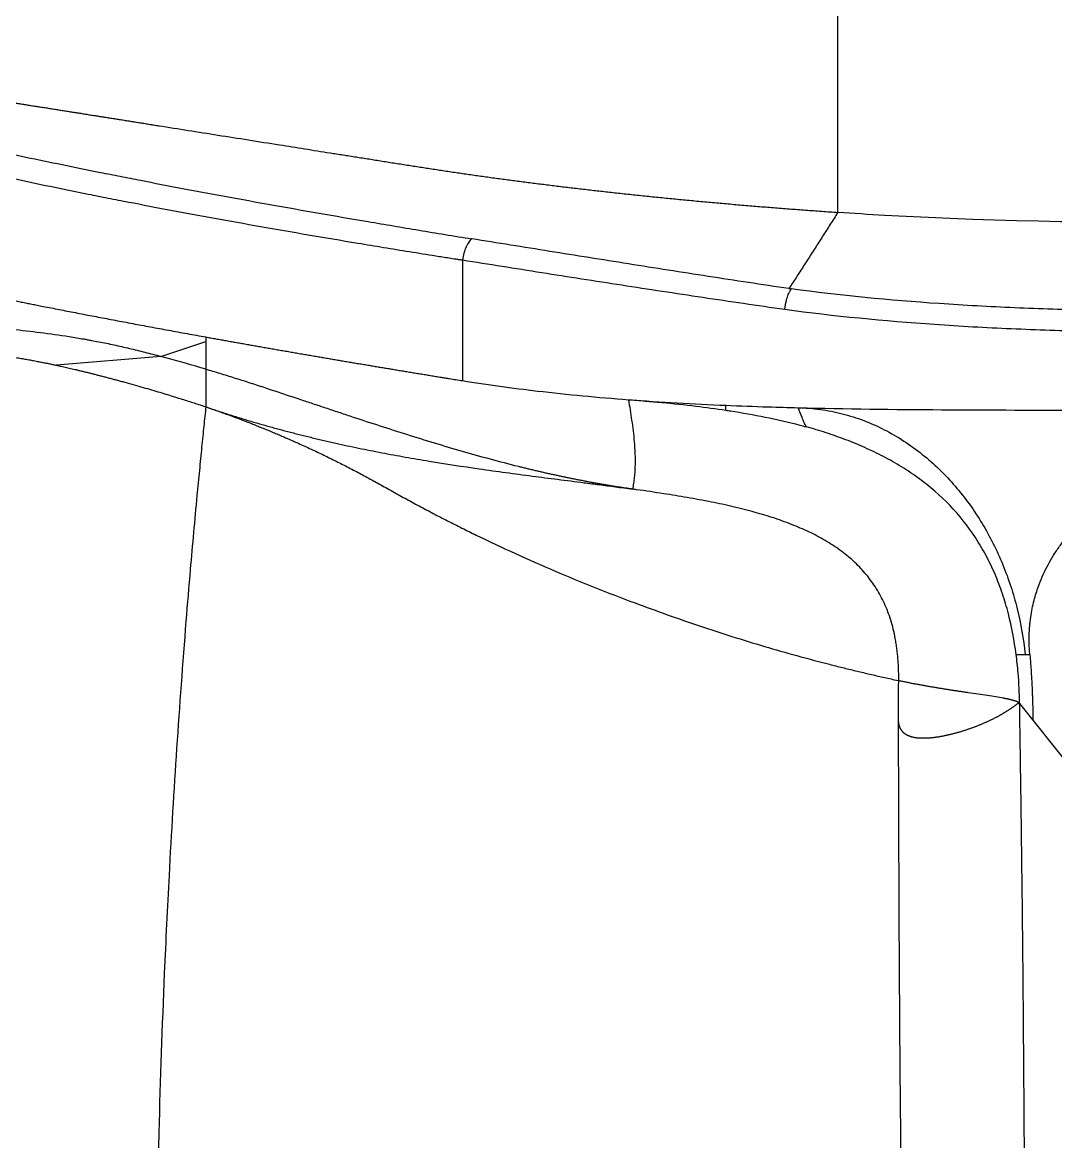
# Model space of a CAD drawing. Extents: x 398 to 508, y 623 to 782.
# Drawn here: x 411.56 to 423, y 692.21 to 704.62 of the extents above; entities that cross this region are included whole.
import ezdxf

# ---------------------------------------------------------------- set-up
doc = ezdxf.new("R2010")
doc.units = 0
doc.header["$MEASUREMENT"] = 0
doc.layers.add('GEOMETRY', color=2, linetype='Continuous', lineweight=25)

msp = doc.modelspace()

# ---------------------------------------------------------------- linework, layer by layer
at = {"layer": 'GEOMETRY'}
for p, q in [((416.433, 701.983), (416.433, 700.646)), ((420.086, 701.721), (420.05, 701.665)), ((413.09, 700.915), (413.588, 701.08)), ((413.09, 700.915), (411.933, 700.817)), ((422.606, 697.07), (422.751, 696.886)), ((422.751, 696.886), (422.999, 696.575)), ((422.999, 696.575), (423.344, 696.14))]:
    msp.add_line(p, q, dxfattribs=at)
at = {"layer": 'GEOMETRY', "flags": 128}
for points in [[(422.567, 697.613), (422.616, 697.613), (422.666, 697.613)], [(421.217, 697.332), (421.241, 697.327), (421.266, 697.322)]]:
    msp.add_lwpolyline(points, dxfattribs=at)
at = {"layer": 'GEOMETRY'}
for points, knots in [([(420.592, 702.51), (420.592, 702.546), (420.592, 702.617), (420.592, 702.724), (420.592, 702.831), (420.592, 702.938), (420.592, 703.044), (420.592, 703.15), (420.592, 703.256), (420.592, 703.361), (420.592, 703.467), (420.592, 703.572), (420.592, 703.676), (420.592, 703.781), (420.592, 703.885), (420.592, 703.989), (420.592, 704.093), (420.592, 704.197), (420.592, 704.3), (420.592, 704.403), (420.592, 704.506), (420.592, 704.608), (420.592, 704.711), (420.592, 704.813), (420.592, 704.914), (420.592, 705.016), (420.592, 705.117), (420.592, 705.415), (420.592, 705.911), (420.592, 706.605), (420.592, 707.298), (420.592, 708.23), (420.592, 709.404), (420.592, 710.823), (420.592, 712.241), (420.592, 713.654), (420.592, 715.063), (420.592, 716.471), (420.592, 717.881), (420.592, 719.052), (420.592, 719.984), (420.592, 720.681), (420.592, 721.379), (420.592, 721.913), (420.592, 722.283), (420.592, 722.49), (420.592, 722.697), (420.592, 722.905), (420.592, 723.113), (420.592, 723.322), (420.592, 723.531), (420.592, 723.742), (420.592, 723.952), (420.592, 724.164), (420.592, 724.375), (420.592, 724.588), (420.592, 724.729), (420.592, 724.8)], [0, 0, 0, 0, 0.00501, 0.010003, 0.01498, 0.01994, 0.024883, 0.029809, 0.034719, 0.039611, 0.044488, 0.049347, 0.054189, 0.059015, 0.063825, 0.068617, 0.073393, 0.078153, 0.082896, 0.087622, 0.092331, 0.097025, 0.101701, 0.106361, 0.111005, 0.115632, 0.120243, 0.124837, 0.156409, 0.187748, 0.218861, 0.249751, 0.312823, 0.375526, 0.437934, 0.500112, 0.561809, 0.623776, 0.686082, 0.7488, 0.779876, 0.811174, 0.842701, 0.874463, 0.88384, 0.893264, 0.902733, 0.912249, 0.921812, 0.93142, 0.941076, 0.950779, 0.960528, 0.970325, 0.980169, 0.990061, 1, 1, 1, 1]), ([(406.2, 704.439), (406.253, 704.421), (406.306, 704.402), (406.413, 704.364), (406.467, 704.344), (406.576, 704.304), (406.631, 704.285), (406.743, 704.245), (406.8, 704.224), (406.971, 704.163), (407.089, 704.121), (407.272, 704.056), (407.333, 704.034), (407.459, 703.99), (407.523, 703.968), (407.719, 703.901), (407.855, 703.855), (408.138, 703.761), (408.286, 703.713), (408.596, 703.616), (408.758, 703.566), (409.014, 703.491), (409.102, 703.466), (409.282, 703.415), (409.374, 703.389), (409.564, 703.337), (409.661, 703.311), (409.86, 703.259), (409.962, 703.232), (410.171, 703.18), (410.279, 703.154), (410.499, 703.101), (410.612, 703.075), (410.961, 702.994), (411.206, 702.94), (411.723, 702.828), (411.996, 702.771), (412.358, 702.699), (412.432, 702.684), (412.58, 702.655), (412.656, 702.64), (412.884, 702.596), (413.04, 702.566), (413.517, 702.477), (413.848, 702.416), (414.539, 702.294), (414.899, 702.232), (415.462, 702.139), (415.652, 702.107), (415.942, 702.06), (416.039, 702.045), (416.186, 702.021), (416.235, 702.014), (416.309, 702.002), (416.346, 701.996), (416.39, 701.989), (416.408, 701.987), (416.421, 701.985), (416.427, 701.984), (416.433, 701.983)], [0, 0, 0, 0, 0.03125, 0.03125, 0.0625, 0.0625, 0.09375, 0.09375, 0.125, 0.125, 0.1875, 0.1875, 0.21875, 0.21875, 0.25, 0.25, 0.3125, 0.3125, 0.375, 0.375, 0.4375, 0.4375, 0.46875, 0.46875, 0.5, 0.5, 0.53125, 0.53125, 0.5625, 0.5625, 0.59375, 0.59375, 0.625, 0.625, 0.6875, 0.6875, 0.75, 0.75, 0.765625, 0.765625, 0.78125, 0.78125, 0.8125, 0.8125, 0.875, 0.875, 0.9375, 0.9375, 0.96875, 0.96875, 0.984375, 0.984375, 0.992188, 0.992188, 0.996094, 0.998047, 0.999023, 0.999023, 1, 1, 1, 1]), ([(406.201, 704.454), (406.253, 704.438), (406.306, 704.422), (406.414, 704.39), (406.468, 704.373), (406.577, 704.341), (406.633, 704.325), (406.745, 704.293), (406.802, 704.277), (406.976, 704.229), (407.096, 704.196), (407.283, 704.147), (407.346, 704.131), (407.476, 704.098), (407.542, 704.081), (407.677, 704.047), (407.746, 704.03), (407.888, 703.995), (407.96, 703.977), (408.182, 703.922), (408.336, 703.884), (408.66, 703.804), (408.83, 703.763), (409.097, 703.697), (409.188, 703.675), (409.328, 703.641), (409.375, 703.629), (409.471, 703.606), (409.519, 703.594), (409.666, 703.559), (409.766, 703.535), (409.971, 703.486), (410.075, 703.462), (410.288, 703.412), (410.398, 703.387), (410.621, 703.336), (410.736, 703.31), (411.088, 703.232), (411.335, 703.178), (411.856, 703.068), (412.13, 703.012), (412.492, 702.939), (412.565, 702.925), (412.677, 702.903), (412.715, 702.895), (412.79, 702.881), (412.828, 702.873), (413.018, 702.836), (413.173, 702.806), (413.648, 702.717), (413.978, 702.656), (414.662, 702.533), (415.018, 702.471), (415.572, 702.377), (415.76, 702.345), (416.047, 702.297), (416.143, 702.281), (416.338, 702.249), (416.436, 702.233), (416.535, 702.218)], [0, 0, 0, 0, 0.03125, 0.03125, 0.0625, 0.0625, 0.09375, 0.09375, 0.125, 0.125, 0.1875, 0.1875, 0.21875, 0.21875, 0.25, 0.25, 0.28125, 0.28125, 0.3125, 0.3125, 0.375, 0.375, 0.4375, 0.4375, 0.46875, 0.46875, 0.484375, 0.484375, 0.5, 0.5, 0.53125, 0.53125, 0.5625, 0.5625, 0.59375, 0.59375, 0.625, 0.625, 0.6875, 0.6875, 0.75, 0.75, 0.765625, 0.765625, 0.773438, 0.773438, 0.78125, 0.78125, 0.8125, 0.8125, 0.875, 0.875, 0.9375, 0.9375, 0.96875, 0.96875, 0.984375, 0.984375, 1, 1, 1, 1]), ([(410.74, 703.84), (410.755, 703.837), (410.785, 703.832), (410.831, 703.825), (410.877, 703.818), (410.923, 703.81), (410.969, 703.803), (411.016, 703.796), (411.062, 703.788), (411.109, 703.781), (411.157, 703.773), (411.204, 703.766), (411.252, 703.758), (411.3, 703.751), (411.348, 703.743), (411.397, 703.735), (411.445, 703.728), (411.494, 703.72), (411.543, 703.712), (411.593, 703.704), (411.642, 703.696), (411.692, 703.689), (411.742, 703.681), (411.792, 703.673), (411.843, 703.665), (411.894, 703.657), (411.945, 703.649), (411.996, 703.64), (412.047, 703.632), (412.099, 703.624), (412.151, 703.616), (412.203, 703.608), (412.255, 703.599), (412.308, 703.591), (412.361, 703.583), (412.414, 703.574), (412.467, 703.566), (412.521, 703.557), (412.575, 703.549), (412.629, 703.54), (412.683, 703.532), (412.737, 703.523), (412.792, 703.514), (412.847, 703.506), (412.902, 703.497), (412.957, 703.488), (413.013, 703.479), (413.157, 703.457), (413.392, 703.419), (413.722, 703.367), (414.06, 703.314), (414.335, 703.27), (414.544, 703.237), (414.684, 703.215), (414.825, 703.192), (414.966, 703.17), (415.109, 703.147), (415.253, 703.125), (415.397, 703.102), (415.543, 703.079), (415.689, 703.055), (415.788, 703.04), (415.837, 703.032)], [0, 0, 0, 0, 0.01091, 0.021815, 0.032717, 0.043614, 0.054507, 0.065396, 0.076282, 0.087165, 0.098044, 0.10892, 0.119794, 0.130664, 0.141532, 0.152398, 0.163262, 0.174123, 0.184982, 0.19584, 0.206696, 0.217551, 0.228404, 0.239256, 0.250107, 0.260958, 0.271808, 0.282658, 0.293508, 0.304358, 0.315209, 0.326061, 0.336914, 0.347769, 0.358625, 0.369484, 0.380344, 0.391208, 0.402073, 0.412942, 0.423813, 0.434688, 0.445566, 0.456446, 0.467331, 0.478219, 0.489111, 0.500007, 0.562357, 0.62478, 0.687315, 0.749993, 0.77494, 0.799891, 0.824849, 0.849817, 0.874798, 0.899795, 0.924811, 0.949848, 0.97491, 1, 1, 1, 1]), ([(415.837, 703.032), (415.861, 703.028), (415.909, 703.021), (415.981, 703.01), (416.053, 702.999), (416.125, 702.988), (416.197, 702.977), (416.27, 702.966), (416.343, 702.955), (416.416, 702.944), (416.489, 702.934), (416.563, 702.923), (416.637, 702.913), (416.711, 702.903), (416.785, 702.892), (416.86, 702.882), (416.934, 702.872), (417.009, 702.862), (417.084, 702.853), (417.16, 702.843), (417.235, 702.833), (417.311, 702.824), (417.387, 702.814), (417.463, 702.805), (417.54, 702.795), (417.616, 702.786), (417.693, 702.777), (417.77, 702.768), (417.848, 702.759), (417.925, 702.75), (418.003, 702.742), (418.081, 702.733), (418.189, 702.721), (418.327, 702.706), (418.496, 702.689), (418.666, 702.671), (418.837, 702.655), (419.008, 702.638), (419.181, 702.622), (419.354, 702.607), (419.528, 702.592), (419.703, 702.577), (419.879, 702.563), (420.056, 702.549), (420.234, 702.536), (420.412, 702.523), (420.532, 702.514), (420.592, 702.51)], [0, 0, 0, 0, 0.016032, 0.032071, 0.048119, 0.064174, 0.080239, 0.096313, 0.112396, 0.128489, 0.144592, 0.160705, 0.176829, 0.192965, 0.209111, 0.225269, 0.24144, 0.257622, 0.273816, 0.290023, 0.306243, 0.322476, 0.338722, 0.354982, 0.371256, 0.387544, 0.403847, 0.420164, 0.436497, 0.452844, 0.469208, 0.485588, 0.501984, 0.537144, 0.572353, 0.607615, 0.642935, 0.678315, 0.713758, 0.749269, 0.784851, 0.820506, 0.856239, 0.892052, 0.927948, 0.96393, 1, 1, 1, 1]), ([(428.15, 702.718), (426.431, 702.397), (423.694, 702.329), (420.934, 702.487), (420.763, 702.498), (420.592, 702.51)], [0, 0, 0, 0, 0.9375, 0.9375, 1, 1, 1, 1]), ([(420.592, 702.51), (420.564, 702.466), (420.507, 702.378), (420.423, 702.246), (420.339, 702.114), (420.255, 701.983), (420.17, 701.852), (420.114, 701.765), (420.086, 701.721)], [0, 0, 0, 0, 0.1666653, 0.3333294, 0.4999942, 0.6666618, 0.8333316, 1, 1, 1, 1]), ([(416.535, 702.218), (416.523, 702.209), (416.512, 702.197), (416.491, 702.167), (416.481, 702.148), (416.463, 702.107), (416.455, 702.083), (416.442, 702.034), (416.436, 702.008), (416.433, 701.983)], [0, 0, 0, 0, 0.25, 0.25, 0.5, 0.5, 0.75, 0.75, 1, 1, 1, 1]), ([(420.05, 701.666), (419.749, 701.71), (419.451, 701.755), (418.859, 701.847), (418.564, 701.893), (417.979, 701.986), (417.688, 702.032), (417.254, 702.102), (417.109, 702.125), (416.821, 702.171), (416.678, 702.195), (416.535, 702.218)], [0, 0, 0, 0, 0.25, 0.25, 0.5, 0.5, 0.75, 0.75, 0.875, 0.875, 1, 1, 1, 1]), ([(409.168, 702.037), (409.182, 702.033), (409.208, 702.027), (409.248, 702.017), (409.289, 702.008), (409.329, 701.998), (409.37, 701.988), (409.412, 701.979), (409.453, 701.969), (409.495, 701.959), (409.537, 701.949), (409.58, 701.939), (409.623, 701.93), (409.666, 701.92), (409.71, 701.91), (409.754, 701.9), (409.798, 701.889), (409.843, 701.879), (409.888, 701.869), (409.933, 701.859), (409.979, 701.849), (410.025, 701.838), (410.071, 701.828), (410.118, 701.818), (410.165, 701.807), (410.212, 701.797), (410.26, 701.786), (410.309, 701.776), (410.357, 701.765), (410.406, 701.755), (410.456, 701.744), (410.505, 701.733), (410.556, 701.722), (410.606, 701.711), (410.657, 701.701), (410.709, 701.69), (410.76, 701.679), (410.813, 701.668), (410.865, 701.657), (410.918, 701.646), (410.972, 701.634), (411.026, 701.623), (411.08, 701.612), (411.135, 701.601), (411.19, 701.589), (411.246, 701.578), (411.302, 701.566), (411.358, 701.555), (411.415, 701.543), (411.472, 701.532), (411.53, 701.52), (411.589, 701.508), (411.647, 701.497), (411.706, 701.485), (411.775, 701.471), (411.853, 701.456), (411.941, 701.439), (412.03, 701.421), (412.12, 701.404), (412.211, 701.386), (412.303, 701.368), (412.396, 701.351), (412.49, 701.333), (412.585, 701.315), (412.681, 701.297), (412.778, 701.278), (412.875, 701.26), (412.974, 701.242), (413.074, 701.223), (413.175, 701.205), (413.277, 701.186), (413.38, 701.167), (413.483, 701.149), (413.553, 701.136), (413.588, 701.13)], [0, 0, 0, 0, 0.0124257, 0.0248514, 0.0372769, 0.0497022, 0.0621274, 0.0745524, 0.0869772, 0.0994017, 0.111826, 0.1242501, 0.136674, 0.1490976, 0.1615211, 0.1739443, 0.1863674, 0.1987903, 0.2112131, 0.2236358, 0.2360585, 0.2484812, 0.260904, 0.273327, 0.2857501, 0.2981736, 0.3105972, 0.3230209, 0.3354448, 0.3478687, 0.3602926, 0.3727165, 0.3851403, 0.3975641, 0.4099879, 0.4224116, 0.4348353, 0.447259, 0.4596827, 0.4721066, 0.4845306, 0.4969546, 0.5093786, 0.5218027, 0.5342266, 0.5466505, 0.5590742, 0.5714979, 0.5839214, 0.5963449, 0.6087684, 0.6211918, 0.6336154, 0.6460391, 0.658463, 0.6764388, 0.6944151, 0.7123914, 0.7303677, 0.7483438, 0.7663197, 0.7842953, 0.8022707, 0.8202459, 0.8382213, 0.8561969, 0.8741727, 0.8921486, 0.9101244, 0.9280999, 0.9460752, 0.9640503, 0.9820252, 1, 1, 1, 1]), ([(416.433, 701.983), (416.579, 701.96), (416.724, 701.937), (417.017, 701.891), (417.163, 701.868), (417.604, 701.798), (417.9, 701.752), (418.494, 701.661), (418.793, 701.615), (419.395, 701.525), (419.698, 701.48), (420.004, 701.437)], [0, 0, 0, 0, 0.125, 0.125, 0.25, 0.25, 0.5, 0.5, 0.75, 0.75, 1, 1, 1, 1]), ([(420.004, 701.437), (420.004, 701.44), (420.005, 701.446), (420.006, 701.455), (420.007, 701.463), (420.009, 701.471), (420.01, 701.478), (420.011, 701.485), (420.012, 701.491), (420.013, 701.497), (420.014, 701.502), (420.018, 701.517), (420.023, 701.54), (420.032, 701.572), (420.042, 701.599), (420.051, 701.62), (420.059, 701.635), (420.064, 701.645), (420.07, 701.654), (420.074, 701.659), (420.076, 701.662)], [0, 0, 0, 0, 0.0336253, 0.0653475, 0.0951667, 0.1230826, 0.1490954, 0.1732049, 0.1954112, 0.2157142, 0.2341139, 0.2506102, 0.382495, 0.5005517, 0.6291185, 0.750341, 0.8143383, 0.8772806, 0.9391678, 1, 1, 1, 1]), ([(423.396, 701.425), (423.254, 701.428), (423.113, 701.432), (422.832, 701.441), (422.691, 701.447), (422.271, 701.465), (421.993, 701.48), (421.162, 701.537), (420.616, 701.589), (420.076, 701.662)], [0, 0, 0, 0, 0.125, 0.125, 0.25, 0.25, 0.5, 0.5, 1, 1, 1, 1]), ([(408.347, 701.623), (408.508, 701.601), (408.842, 701.55), (409.202, 701.493), (409.571, 701.436), (409.855, 701.393), (410.243, 701.342), (410.489, 701.312), (410.686, 701.291), (410.885, 701.27), (411.06, 701.254), (411.212, 701.239), (411.314, 701.229), (411.494, 701.211), (411.754, 701.181), (412.02, 701.144), (412.197, 701.115), (412.279, 701.1), (412.334, 701.09), (412.431, 701.072), (412.571, 701.043), (412.741, 701.004), (412.914, 700.962), (413.031, 700.931), (413.09, 700.915)], [0, 0, 0, 0, 0.125, 0.25, 0.25, 0.375, 0.4375, 0.5, 0.53125, 0.5625, 0.625, 0.640625, 0.65625, 0.6875, 0.75, 0.8125, 0.84375, 0.851562, 0.859375, 0.875, 0.90625, 0.9375, 0.96875, 1, 1, 1, 1]), ([(420.004, 701.437), (420.551, 701.363), (421.105, 701.309), (421.947, 701.251), (422.229, 701.235), (422.656, 701.217), (422.798, 701.211), (423.084, 701.202), (423.227, 701.198), (423.37, 701.194)], [0, 0, 0, 0, 0.5, 0.5, 0.75, 0.75, 0.875, 0.875, 1, 1, 1, 1]), ([(413.588, 701.13), (413.607, 701.126), (413.644, 701.12), (413.701, 701.109), (413.757, 701.099), (413.814, 701.089), (413.872, 701.079), (413.929, 701.069), (413.987, 701.059), (414.045, 701.048), (414.103, 701.038), (414.162, 701.028), (414.22, 701.017), (414.28, 701.007), (414.339, 700.997), (414.398, 700.986), (414.458, 700.976), (414.518, 700.966), (414.579, 700.955), (414.639, 700.945), (414.7, 700.934), (414.761, 700.924), (414.802, 700.917), (414.823, 700.913)], [0, 0, 0, 0, 0.047617, 0.095235, 0.142853, 0.190472, 0.238091, 0.28571, 0.33333, 0.38095, 0.428571, 0.476191, 0.523811, 0.571431, 0.619051, 0.666671, 0.71429, 0.761909, 0.809528, 0.857147, 0.904765, 0.952383, 1, 1, 1, 1]), ([(413.588, 701.13), (413.588, 701.122), (413.588, 701.106), (413.588, 701.089), (413.588, 701.08)], [0, 0, 0, 0, 0.497622, 1, 1, 1, 1]), ([(413.588, 701.08), (413.588, 701.074), (413.588, 701.061), (413.588, 701.042), (413.588, 701.023), (413.588, 701.004), (413.588, 700.985), (413.588, 700.966), (413.588, 700.947), (413.588, 700.928), (413.588, 700.91), (413.588, 700.892), (413.588, 700.874), (413.588, 700.856), (413.588, 700.839), (413.588, 700.822), (413.588, 700.805), (413.588, 700.789), (413.588, 700.778), (413.588, 700.772)], [0, 0, 0, 0, 0.072471, 0.143263, 0.212369, 0.279783, 0.345498, 0.409511, 0.471817, 0.53241, 0.591287, 0.648443, 0.703874, 0.757576, 0.809545, 0.859776, 0.908265, 0.955008, 1, 1, 1, 1]), ([(410.982, 700.975), (410.993, 700.973), (411.016, 700.97), (411.05, 700.966), (411.083, 700.962), (411.117, 700.958), (411.15, 700.953), (411.183, 700.949), (411.216, 700.944), (411.248, 700.939), (411.281, 700.935), (411.313, 700.93), (411.344, 700.925), (411.375, 700.92), (411.406, 700.915), (411.437, 700.91), (411.467, 700.905), (411.497, 700.9), (411.526, 700.895), (411.555, 700.89), (411.584, 700.885), (411.612, 700.88), (411.64, 700.875), (411.667, 700.87), (411.694, 700.865), (411.72, 700.86), (411.746, 700.855), (411.771, 700.85), (411.796, 700.845), (411.82, 700.84), (411.844, 700.836), (411.867, 700.831), (411.889, 700.826), (411.911, 700.822), (411.926, 700.818), (411.933, 700.817)], [0, 0, 0, 0, 0.041577, 0.082491, 0.122735, 0.1623, 0.20118, 0.239368, 0.27686, 0.31365, 0.349736, 0.385114, 0.419781, 0.453737, 0.486979, 0.519506, 0.551317, 0.582412, 0.612787, 0.642439, 0.671365, 0.699562, 0.727031, 0.753771, 0.779781, 0.805062, 0.829615, 0.853441, 0.876541, 0.898918, 0.920572, 0.941505, 0.96172, 0.981217, 1, 1, 1, 1]), ([(413.588, 700.772), (413.57, 700.778), (413.399, 700.829), (413.235, 700.876), (413.09, 700.915)], [0, 0, 0, 0, 0.0150313, 0.1400313, 0.1400313, 0.1400313, 0.1400313]), ([(414.823, 700.913), (414.842, 700.91), (414.879, 700.903), (414.936, 700.894), (414.993, 700.884), (415.05, 700.874), (415.107, 700.865), (415.165, 700.855), (415.222, 700.845), (415.28, 700.835), (415.338, 700.826), (415.377, 700.819), (415.397, 700.816)], [0, 0, 0, 0, 0.100001, 0.2000012, 0.3000006, 0.3999995, 0.4999981, 0.5999969, 0.6999962, 0.7999963, 0.8999974, 1, 1, 1, 1]), ([(411.933, 700.817), (411.942, 700.815), (411.959, 700.811), (411.987, 700.805), (412.016, 700.799), (412.045, 700.792), (412.076, 700.785), (412.107, 700.778), (412.14, 700.77), (412.173, 700.762), (412.208, 700.754), (412.244, 700.745), (412.281, 700.736), (412.319, 700.726), (412.358, 700.716), (412.399, 700.706), (412.44, 700.695), (412.483, 700.684), (412.528, 700.672), (412.573, 700.66), (412.62, 700.648), (412.685, 700.63), (412.768, 700.606), (412.868, 700.578), (412.963, 700.551), (413.055, 700.524), (413.142, 700.498), (413.224, 700.472), (413.302, 700.448), (413.374, 700.425), (413.442, 700.404), (413.485, 700.39), (413.506, 700.383)], [0, 0, 0, 0, 0.020187, 0.040876, 0.062069, 0.083766, 0.105969, 0.128678, 0.151892, 0.17561, 0.199833, 0.22456, 0.249792, 0.275531, 0.301777, 0.328534, 0.355806, 0.383595, 0.411905, 0.44074, 0.470102, 0.499996, 0.563222, 0.623539, 0.680954, 0.735456, 0.787027, 0.83564, 0.881269, 0.923886, 0.963469, 1, 1, 1, 1]), ([(415.397, 700.816), (415.415, 700.813), (415.452, 700.807), (415.507, 700.797), (415.563, 700.788), (415.618, 700.779), (415.674, 700.77), (415.712, 700.763), (415.73, 700.76)], [0, 0, 0, 0, 0.166659, 0.333321, 0.499986, 0.666655, 0.833327, 1, 1, 1, 1]), ([(418.317, 699.444), (418.302, 699.446), (418.274, 699.45), (418.231, 699.456), (418.188, 699.463), (418.146, 699.469), (418.103, 699.476), (418.06, 699.483), (418.017, 699.49), (417.974, 699.498), (417.931, 699.505), (417.887, 699.513), (417.844, 699.521), (417.801, 699.529), (417.757, 699.538), (417.714, 699.546), (417.67, 699.555), (417.626, 699.564), (417.583, 699.573), (417.539, 699.582), (417.495, 699.591), (417.451, 699.601), (417.407, 699.61), (417.363, 699.62), (417.319, 699.63), (417.275, 699.641), (417.23, 699.651), (417.186, 699.662), (417.142, 699.672), (417.097, 699.683), (416.963, 699.716), (416.741, 699.774), (416.431, 699.861), (416.122, 699.952), (415.818, 700.047), (415.517, 700.143), (415.272, 700.223), (415.079, 700.288), (414.935, 700.336), (414.793, 700.383), (414.671, 700.424), (414.568, 700.458), (414.483, 700.486), (414.4, 700.514), (414.316, 700.542), (414.234, 700.569), (414.151, 700.596), (414.069, 700.622), (413.988, 700.649), (413.907, 700.674), (413.827, 700.7), (413.747, 700.724), (413.667, 700.749), (413.615, 700.764), (413.588, 700.772)], [0, 0, 0, 0, 0.008461, 0.016928, 0.025401, 0.033882, 0.04237, 0.050867, 0.059373, 0.067888, 0.076414, 0.08495, 0.093498, 0.102058, 0.11063, 0.119216, 0.127815, 0.136429, 0.145058, 0.153702, 0.162363, 0.171041, 0.179735, 0.188448, 0.19718, 0.205931, 0.214702, 0.223493, 0.232305, 0.241139, 0.249994, 0.312015, 0.374235, 0.436834, 0.499981, 0.56222, 0.624979, 0.656215, 0.68745, 0.718702, 0.749988, 0.768993, 0.788017, 0.807065, 0.826143, 0.845256, 0.86441, 0.883609, 0.902858, 0.922161, 0.941523, 0.960947, 0.980438, 1, 1, 1, 1]), ([(413.588, 700.772), (413.588, 700.766), (413.588, 700.752), (413.588, 700.732), (413.588, 700.712), (413.588, 700.683), (413.588, 700.646), (413.588, 700.598), (413.588, 700.547), (413.588, 700.501), (413.588, 700.465), (413.588, 700.439), (413.588, 700.412), (413.588, 700.385), (413.588, 700.365), (413.588, 700.356)], [0, 0, 0, 0, 0.063787, 0.126785, 0.188883, 0.249983, 0.376459, 0.499972, 0.626488, 0.749999, 0.800518, 0.850835, 0.900866, 0.950578, 1, 1, 1, 1]), ([(415.73, 700.76), (415.749, 700.757), (415.788, 700.751), (415.846, 700.741), (415.904, 700.732), (415.962, 700.722), (416.021, 700.713), (416.079, 700.703), (416.138, 700.694), (416.177, 700.687), (416.197, 700.684)], [0, 0, 0, 0, 0.12501, 0.250019, 0.375027, 0.500032, 0.625032, 0.750028, 0.875018, 1, 1, 1, 1]), ([(416.197, 700.684), (416.212, 700.681), (416.242, 700.677), (416.272, 700.672), (416.287, 700.669)], [0, 0, 0, 0, 0.5, 1, 1, 1, 1]), ([(416.287, 700.669), (416.311, 700.665), (416.36, 700.658), (416.409, 700.65), (416.433, 700.646)], [0, 0, 0, 0, 0.5, 1, 1, 1, 1]), ([(416.433, 700.646), (416.708, 700.602), (416.985, 700.564), (417.597, 700.492), (417.933, 700.461), (418.271, 700.435)], [0.7254245, 0.7254245, 0.7254245, 0.7254245, 0.8504245, 0.8504245, 1, 1, 1, 1]), ([(418.271, 700.435), (418.278, 700.398), (418.29, 700.322), (418.307, 700.207), (418.323, 700.09), (418.336, 699.969), (418.343, 699.863), (418.345, 699.776), (418.344, 699.71), (418.342, 699.643), (418.336, 699.575), (418.329, 699.52), (418.323, 699.476), (418.319, 699.455), (418.317, 699.444)], [0, 0, 0, 0, 0.125, 0.25, 0.375, 0.5, 0.625, 0.6875, 0.75, 0.8125, 0.875, 0.9375, 0.96875, 1, 1, 1, 1]), ([(418.271, 700.435), (418.302, 700.433), (418.363, 700.428), (418.486, 700.418), (418.703, 700.399), (419.002, 700.367), (419.241, 700.335), (419.352, 700.319)], [0.8206962, 0.8206962, 0.8206962, 0.8206962, 0.8363212, 0.8519462, 0.8831962, 0.9456962, 1, 1, 1, 1]), ([(413.588, 700.355), (413.585, 700.321), (413.577, 700.25), (413.566, 700.141), (413.554, 700.027), (413.542, 699.907), (413.53, 699.781), (413.517, 699.65), (413.503, 699.513), (413.469, 699.148), (413.422, 698.638), (413.345, 697.707), (413.262, 696.579), (413.184, 695.277), (413.116, 693.858), (413.073, 692.622), (413.048, 691.492), (413.037, 690.729), (413.031, 690.06), (413.029, 689.395), (413.031, 688.634), (413.042, 687.679), (413.062, 686.672), (413.091, 685.725), (413.12, 684.948), (413.149, 684.301), (413.179, 683.705), (413.213, 683.097), (413.255, 682.418), (413.305, 681.687), (413.349, 681.116), (413.381, 680.719), (413.398, 680.513), (413.415, 680.307), (413.433, 680.102), (413.452, 679.897), (413.471, 679.692), (413.49, 679.487), (413.51, 679.283), (413.529, 679.079), (413.55, 678.876), (413.564, 678.74), (413.571, 678.673)], [0, 0, 0, 0, 0.004942, 0.010146, 0.015611, 0.021338, 0.027326, 0.033576, 0.040087, 0.046859, 0.085382, 0.112397, 0.177928, 0.242966, 0.2926, 0.373074, 0.411979, 0.446592, 0.47692, 0.502965, 0.536978, 0.580274, 0.632851, 0.674177, 0.709637, 0.739233, 0.762961, 0.791801, 0.823168, 0.857074, 0.893527, 0.903191, 0.912858, 0.922528, 0.932201, 0.941878, 0.951558, 0.96124, 0.970926, 0.980614, 0.990306, 1, 1, 1, 1]), ([(413.588, 700.356), (413.608, 700.349), (413.648, 700.335), (413.708, 700.315), (413.768, 700.295), (413.829, 700.276), (413.889, 700.257), (413.95, 700.238), (414.012, 700.219), (414.073, 700.2), (414.135, 700.182), (414.197, 700.164), (414.259, 700.147), (414.322, 700.129), (414.385, 700.112), (414.448, 700.095), (414.511, 700.078), (414.575, 700.062), (414.639, 700.046), (414.703, 700.03), (414.767, 700.014), (414.832, 699.998), (414.897, 699.983), (414.962, 699.968), (415.09, 699.939), (415.282, 699.898), (415.539, 699.847), (415.799, 699.799), (416.159, 699.738), (416.629, 699.666), (417.103, 699.602), (417.49, 699.552), (417.738, 699.521), (417.951, 699.493), (418.13, 699.47), (418.253, 699.453), (418.317, 699.444)], [0, 0, 0, 0, 0.012963, 0.02596, 0.038993, 0.052062, 0.065168, 0.07831, 0.091489, 0.104706, 0.117961, 0.131255, 0.144586, 0.157957, 0.171367, 0.184816, 0.198304, 0.211833, 0.225401, 0.239011, 0.252662, 0.266354, 0.280089, 0.293867, 0.307687, 0.361104, 0.415199, 0.469992, 0.525493, 0.641948, 0.765443, 0.824474, 0.886363, 0.921896, 0.959774, 1, 1, 1, 1]), ([(413.588, 700.355), (413.607, 700.349), (413.645, 700.336), (413.702, 700.316), (413.759, 700.296), (413.815, 700.276), (413.872, 700.255), (413.928, 700.234), (413.985, 700.213), (414.041, 700.191), (414.097, 700.17), (414.153, 700.147), (414.209, 700.125), (414.265, 700.102), (414.32, 700.079), (414.376, 700.056), (414.431, 700.032), (414.486, 700.008), (414.541, 699.984), (414.625, 699.947), (414.737, 699.896), (414.877, 699.83), (415.016, 699.762), (415.155, 699.692), (415.292, 699.62), (415.428, 699.547), (415.518, 699.496), (415.563, 699.471)], [0, 0, 0, 0, 0.027776, 0.055552, 0.083329, 0.111109, 0.138888, 0.166666, 0.194443, 0.222219, 0.249995, 0.277771, 0.305548, 0.333325, 0.361103, 0.388881, 0.416659, 0.444438, 0.472216, 0.499996, 0.57143, 0.642862, 0.714289, 0.785709, 0.857137, 0.928576, 1, 1, 1, 1]), ([(419.352, 700.373), (419.507, 700.366), (419.773, 700.357), (420.041, 700.349), (420.152, 700.346)], [0.452235, 0.452235, 0.452235, 0.452235, 0.519835, 0.5676, 0.5676, 0.5676, 0.5676]), ([(419.352, 700.319), (419.369, 700.316), (419.513, 700.294), (419.787, 700.246), (420.066, 700.181), (420.217, 700.141), (420.241, 700.134)], [0.6756285, 0.6756285, 0.6756285, 0.6756285, 0.6838247, 0.7463247, 0.8088247, 0.8206962, 0.8206962, 0.8206962, 0.8206962]), ([(420.152, 700.346), (420.234, 700.344), (420.398, 700.331), (420.641, 700.284), (420.879, 700.208), (421.108, 700.107), (421.325, 699.981), (421.598, 699.783), (421.902, 699.487), (422.151, 699.14), (422.316, 698.841), (422.422, 698.608), (422.511, 698.367), (422.605, 698.037), (422.649, 697.783), (422.666, 697.613)], [0, 0, 0, 0, 0.0625, 0.125, 0.1875, 0.25, 0.3125, 0.375, 0.5, 0.625, 0.6875, 0.75, 0.8125, 0.875, 1, 1, 1, 1]), ([(420.241, 700.134), (420.233, 700.15), (420.218, 700.183), (420.188, 700.253), (420.166, 700.309), (420.152, 700.346)], [0, 0, 0, 0, 0.25, 0.5, 1, 1, 1, 1]), ([(422.567, 697.613), (422.547, 697.764), (422.505, 697.991), (422.418, 698.286), (422.336, 698.502), (422.237, 698.71), (422.08, 698.975), (421.841, 699.275), (421.552, 699.524), (421.298, 699.694), (421.099, 699.807), (420.892, 699.906), (420.68, 699.993), (420.462, 700.07), (420.315, 700.114), (420.241, 700.134)], [0, 0, 0, 0, 0.125, 0.1875, 0.25, 0.3125, 0.375, 0.5, 0.625, 0.6875, 0.75, 0.8125, 0.875, 0.9375, 1, 1, 1, 1]), ([(422.718, 697.613), (422.718, 697.622), (422.716, 697.641), (422.714, 697.668), (422.713, 697.695), (422.712, 697.721), (422.711, 697.747), (422.711, 697.772), (422.711, 697.797), (422.712, 697.821), (422.712, 697.845), (422.714, 697.868), (422.715, 697.891), (422.716, 697.913), (422.718, 697.934), (422.72, 697.955), (422.725, 698.002), (422.735, 698.073), (422.754, 698.165), (422.776, 698.25), (422.804, 698.343), (422.842, 698.444), (422.892, 698.554), (422.949, 698.66), (423.013, 698.762), (423.084, 698.861), (423.173, 698.971), (423.284, 699.089), (423.419, 699.21), (423.564, 699.321), (423.716, 699.421), (423.876, 699.509), (424.004, 699.57), (424.098, 699.609), (424.155, 699.631), (424.212, 699.652), (424.269, 699.672), (424.326, 699.69), (424.365, 699.701), (424.384, 699.707)], [0, 0, 0, 0, 0.009607, 0.019028, 0.028263, 0.037314, 0.046181, 0.054867, 0.063371, 0.071695, 0.07984, 0.087807, 0.095598, 0.103213, 0.110654, 0.117922, 0.125018, 0.159389, 0.191668, 0.221874, 0.250022, 0.291941, 0.333339, 0.374594, 0.416025, 0.457786, 0.500016, 0.561464, 0.624999, 0.686945, 0.74999, 0.812139, 0.874977, 0.896203, 0.91726, 0.93816, 0.958903, 0.979497, 1, 1, 1, 1]), ([(415.563, 699.471), (415.589, 699.457), (415.641, 699.428), (415.718, 699.385), (415.796, 699.342), (415.874, 699.3), (415.952, 699.257), (416.031, 699.216), (416.109, 699.174), (416.188, 699.133), (416.267, 699.093), (416.346, 699.053), (416.426, 699.013), (416.505, 698.973), (416.702, 698.877), (417.019, 698.728), (417.457, 698.535), (417.899, 698.353), (418.314, 698.193), (418.701, 698.052), (419.059, 697.928), (419.418, 697.811), (419.778, 697.701), (420.137, 697.598), (420.402, 697.528), (420.57, 697.485), (420.642, 697.467), (420.714, 697.449), (420.786, 697.432), (420.857, 697.415), (420.929, 697.398), (421.001, 697.381), (421.073, 697.364), (421.145, 697.348), (421.193, 697.338), (421.217, 697.332)], [0, 0, 0, 0, 0.0144238, 0.0288471, 0.0432701, 0.0576932, 0.0721166, 0.0865402, 0.1009637, 0.115387, 0.1298103, 0.1442333, 0.158656, 0.1730799, 0.1875042, 0.2656272, 0.3437528, 0.4218662, 0.4999964, 0.5625052, 0.624996, 0.6874955, 0.7499974, 0.8124957, 0.8749963, 0.8874967, 0.8999971, 0.9124976, 0.9249982, 0.9374988, 0.9499995, 0.9625, 0.9750002, 0.9875001, 1, 1, 1, 1]), ([(421.266, 697.322), (421.266, 697.333), (421.266, 697.355), (421.266, 697.388), (421.265, 697.421), (421.264, 697.453), (421.263, 697.486), (421.261, 697.517), (421.259, 697.549), (421.256, 697.58), (421.254, 697.611), (421.25, 697.642), (421.247, 697.672), (421.242, 697.702), (421.238, 697.731), (421.233, 697.76), (421.217, 697.848), (421.183, 697.99), (421.112, 698.176), (421.021, 698.346), (420.911, 698.498), (420.781, 698.635), (420.636, 698.757), (420.472, 698.866), (420.294, 698.962), (420.099, 699.047), (419.891, 699.123), (419.667, 699.19), (419.433, 699.25), (419.181, 699.304), (418.925, 699.351), (418.648, 699.396), (418.447, 699.426), (418.332, 699.442), (418.317, 699.444)], [0, 0, 0, 0, 0.0082687, 0.0164509, 0.0245479, 0.032561, 0.0404913, 0.0483403, 0.0561092, 0.0637996, 0.0714128, 0.0789505, 0.086414, 0.093805, 0.1011252, 0.1083763, 0.1155599, 0.166326, 0.2147187, 0.2603753, 0.3058732, 0.3505753, 0.397122, 0.4441719, 0.4945556, 0.5458989, 0.6016466, 0.6580188, 0.7197834, 0.78099, 0.8490474, 0.9137403, 0.9887932, 1, 1, 1, 1]), ([(422.606, 697.07), (422.604, 697.183), (422.595, 697.364), (422.576, 697.545), (422.567, 697.613)], [0, 0, 0, 0, 0.0625, 0.09966455, 0.09966455, 0.09966455, 0.09966455]), ([(422.666, 697.613), (422.671, 697.613), (422.682, 697.613), (422.699, 697.613), (422.712, 697.613), (422.718, 697.613)], [0, 0, 0, 0, 0.282934, 0.617695, 1, 1, 1, 1]), ([(422.719, 697.613), (422.72, 697.594), (422.723, 697.557), (422.728, 697.501), (422.732, 697.446), (422.735, 697.39), (422.739, 697.334), (422.742, 697.278), (422.744, 697.222), (422.746, 697.166), (422.748, 697.11), (422.75, 697.054), (422.751, 696.998), (422.751, 696.942), (422.751, 696.905), (422.751, 696.886)], [0, 0, 0, 0, 0.076922, 0.153841, 0.23076, 0.30768, 0.384602, 0.461525, 0.53845, 0.615376, 0.692302, 0.769227, 0.846152, 0.923077, 1, 1, 1, 1]), ([(421.264, 696.891), (421.264, 696.915), (421.264, 696.961), (421.264, 697.03), (421.264, 697.101), (421.264, 697.193), (421.265, 697.267), (421.266, 697.317), (421.266, 697.322)], [0, 0, 0, 0, 0.1611901, 0.3224177, 0.4836834, 0.6518109, 0.9673675, 1, 1, 1, 1]), ([(422.606, 697.07), (422.605, 697.07), (422.604, 697.072), (422.601, 697.074), (422.599, 697.076), (422.595, 697.079), (422.592, 697.081), (422.588, 697.083), (422.584, 697.085), (422.579, 697.087), (422.574, 697.09), (422.568, 697.092), (422.563, 697.094), (422.556, 697.096), (422.549, 697.098), (422.542, 697.101), (422.535, 697.103), (422.527, 697.105), (422.518, 697.107), (422.509, 697.11), (422.5, 697.112), (422.491, 697.114), (422.48, 697.116), (422.47, 697.119), (422.459, 697.121), (422.447, 697.123), (422.436, 697.126), (422.403, 697.132), (422.344, 697.142), (422.25, 697.157), (422.148, 697.172), (422.062, 697.184), (421.999, 697.194), (421.962, 697.199), (421.924, 697.205), (421.886, 697.21), (421.847, 697.216), (421.808, 697.222), (421.769, 697.229), (421.73, 697.235), (421.69, 697.241), (421.651, 697.248), (421.611, 697.255), (421.572, 697.261), (421.533, 697.269), (421.493, 697.276), (421.455, 697.283), (421.416, 697.29), (421.378, 697.298), (421.34, 697.306), (421.302, 697.314), (421.278, 697.319), (421.266, 697.322)], [0, 0, 0, 0, 0.010895, 0.021803, 0.032725, 0.043665, 0.054623, 0.065603, 0.076607, 0.087638, 0.098698, 0.10979, 0.120917, 0.132082, 0.143287, 0.154532, 0.165819, 0.177149, 0.188522, 0.199939, 0.211401, 0.222908, 0.234462, 0.246064, 0.257715, 0.269414, 0.281163, 0.29296, 0.364059, 0.434352, 0.503768, 0.572296, 0.594264, 0.616165, 0.637999, 0.659768, 0.68147, 0.703107, 0.724679, 0.746186, 0.76763, 0.789012, 0.810338, 0.831608, 0.852826, 0.873993, 0.89511, 0.916179, 0.937201, 0.958178, 0.97911, 1, 1, 1, 1]), ([(422.606, 697.07), (422.605, 697.07), (422.604, 697.071), (422.603, 697.072), (422.602, 697.072), (422.6, 697.072), (422.598, 697.072), (422.596, 697.072), (422.594, 697.071), (422.592, 697.07), (422.589, 697.068), (422.586, 697.067), (422.583, 697.065), (422.58, 697.063), (422.576, 697.06), (422.572, 697.058), (422.568, 697.055), (422.563, 697.052), (422.559, 697.048), (422.554, 697.045), (422.549, 697.041), (422.543, 697.037), (422.537, 697.033), (422.531, 697.028), (422.524, 697.024), (422.518, 697.019), (422.51, 697.014), (422.503, 697.009), (422.495, 697.004), (422.487, 696.998), (422.479, 696.993), (422.47, 696.987), (422.461, 696.981), (422.452, 696.976), (422.442, 696.97), (422.432, 696.964), (422.422, 696.957), (422.411, 696.951), (422.4, 696.945), (422.389, 696.939), (422.378, 696.932), (422.366, 696.926), (422.354, 696.919), (422.341, 696.913), (422.328, 696.906), (422.315, 696.899), (422.302, 696.893), (422.289, 696.886), (422.275, 696.88), (422.261, 696.873), (422.247, 696.867), (422.232, 696.86), (422.217, 696.853), (422.203, 696.847), (422.187, 696.841), (422.172, 696.834), (422.157, 696.828), (422.141, 696.822), (422.125, 696.815), (422.109, 696.809), (422.093, 696.803), (422.077, 696.797), (422.061, 696.791), (422.044, 696.786), (422.028, 696.78), (422.011, 696.774), (421.994, 696.769), (421.978, 696.764), (421.961, 696.758), (421.944, 696.753), (421.927, 696.748), (421.91, 696.744), (421.894, 696.739), (421.877, 696.735), (421.86, 696.73), (421.844, 696.726), (421.827, 696.722), (421.81, 696.718), (421.794, 696.715), (421.777, 696.711), (421.761, 696.708), (421.745, 696.705), (421.729, 696.702), (421.713, 696.699), (421.697, 696.696), (421.682, 696.694), (421.666, 696.692), (421.651, 696.69), (421.636, 696.688), (421.621, 696.687), (421.607, 696.686), (421.592, 696.685), (421.578, 696.684), (421.564, 696.683), (421.55, 696.683), (421.537, 696.683), (421.524, 696.683), (421.511, 696.683), (421.498, 696.684), (421.486, 696.685), (421.474, 696.686), (421.462, 696.687), (421.45, 696.689), (421.439, 696.691), (421.428, 696.693), (421.417, 696.696), (421.407, 696.699), (421.397, 696.702), (421.388, 696.705), (421.378, 696.709), (421.369, 696.713), (421.361, 696.717), (421.352, 696.721), (421.344, 696.726), (421.337, 696.731), (421.329, 696.737), (421.323, 696.742), (421.316, 696.748), (421.31, 696.755), (421.304, 696.761), (421.299, 696.768), (421.294, 696.776), (421.289, 696.784), (421.285, 696.792), (421.281, 696.8), (421.277, 696.809), (421.274, 696.818), (421.271, 696.827), (421.269, 696.837), (421.267, 696.847), (421.266, 696.858), (421.265, 696.869), (421.264, 696.88), (421.264, 696.887), (421.264, 696.891)], [0, 0, 0, 0, 0.006131, 0.01236, 0.018688, 0.025118, 0.031652, 0.038292, 0.045038, 0.051892, 0.058853, 0.065923, 0.0731, 0.080384, 0.087774, 0.095269, 0.102869, 0.110572, 0.118376, 0.126279, 0.134281, 0.142378, 0.150569, 0.158852, 0.167224, 0.175683, 0.184227, 0.192852, 0.201557, 0.210338, 0.219193, 0.228119, 0.237113, 0.246173, 0.255294, 0.264475, 0.273711, 0.283001, 0.292341, 0.301727, 0.311158, 0.320628, 0.330136, 0.339677, 0.349249, 0.358849, 0.368472, 0.378117, 0.387778, 0.397454, 0.407141, 0.416834, 0.426532, 0.43623, 0.445926, 0.455615, 0.465295, 0.474962, 0.484612, 0.494243, 0.50385, 0.513432, 0.522983, 0.532501, 0.541982, 0.551423, 0.560822, 0.570173, 0.579474, 0.588723, 0.597914, 0.607046, 0.616115, 0.625117, 0.63405, 0.64291, 0.651694, 0.6604, 0.669023, 0.677561, 0.686012, 0.694371, 0.702636, 0.710805, 0.718874, 0.726841, 0.734704, 0.742459, 0.750104, 0.757637, 0.765056, 0.772358, 0.779542, 0.786606, 0.793548, 0.800367, 0.807061, 0.813629, 0.820072, 0.826387, 0.832576, 0.838637, 0.844572, 0.850382, 0.856068, 0.861632, 0.867077, 0.872405, 0.877621, 0.882728, 0.887734, 0.892643, 0.897463, 0.902202, 0.906869, 0.911475, 0.916031, 0.920549, 0.925042, 0.929525, 0.934012, 0.938519, 0.943062, 0.947658, 0.952322, 0.957072, 0.961923, 0.966892, 0.971994, 0.977243, 0.982655, 0.988244, 0.994021, 1, 1, 1, 1]), ([(422.617, 682.542), (422.618, 682.579), (422.619, 682.654), (422.621, 682.767), (422.622, 682.88), (422.624, 682.994), (422.625, 683.108), (422.627, 683.222), (422.628, 683.337), (422.63, 683.452), (422.631, 683.567), (422.634, 683.799), (422.638, 684.151), (422.643, 684.624), (422.647, 685.104), (422.653, 685.748), (422.658, 686.549), (422.663, 687.513), (422.666, 688.471), (422.667, 689.428), (422.666, 690.384), (422.663, 691.341), (422.658, 692.303), (422.652, 693.103), (422.647, 693.747), (422.643, 694.228), (422.638, 694.701), (422.633, 695.096), (422.629, 695.413), (422.626, 695.655), (422.623, 695.895), (422.62, 696.133), (422.616, 696.37), (422.613, 696.605), (422.609, 696.838), (422.607, 696.993), (422.606, 697.07)], [0, 0, 0, 0, 0.007806, 0.015634, 0.023484, 0.031355, 0.039248, 0.047164, 0.055101, 0.06306, 0.071042, 0.079045, 0.1112, 0.143826, 0.176926, 0.210505, 0.276787, 0.342022, 0.408763, 0.473758, 0.538679, 0.605245, 0.670358, 0.736649, 0.770202, 0.803313, 0.835985, 0.868223, 0.885065, 0.9018, 0.918428, 0.934951, 0.951369, 0.967683, 0.983893, 1, 1, 1, 1]), ([(421.267, 682.542), (421.267, 682.581), (421.268, 682.659), (421.268, 682.776), (421.269, 682.894), (421.269, 683.012), (421.27, 683.13), (421.27, 683.249), (421.27, 683.368), (421.271, 683.487), (421.271, 683.606), (421.272, 683.726), (421.272, 683.846), (421.273, 683.966), (421.273, 684.086), (421.274, 684.207), (421.274, 684.328), (421.275, 684.449), (421.275, 684.571), (421.276, 684.693), (421.277, 684.815), (421.277, 684.937), (421.278, 685.06), (421.279, 685.183), (421.28, 685.306), (421.281, 685.43), (421.281, 685.554), (421.285, 685.964), (421.291, 686.649), (421.299, 687.602), (421.306, 688.525), (421.309, 689.429), (421.306, 690.332), (421.299, 691.254), (421.29, 692.205), (421.283, 692.928), (421.279, 693.413), (421.278, 693.65), (421.276, 693.886), (421.275, 694.122), (421.273, 694.357), (421.272, 694.591), (421.271, 694.824), (421.27, 695.057), (421.269, 695.289), (421.268, 695.52), (421.267, 695.75), (421.267, 695.98), (421.266, 696.209), (421.265, 696.437), (421.264, 696.665), (421.264, 696.816), (421.264, 696.891)], [0, 0, 0, 0, 0.0082418, 0.0164982, 0.0247693, 0.0330552, 0.0413562, 0.0496722, 0.0580033, 0.0663498, 0.0747117, 0.0830891, 0.0914822, 0.0998911, 0.1083158, 0.1167566, 0.1252135, 0.1336867, 0.1421762, 0.1506823, 0.159205, 0.1677444, 0.1763007, 0.184874, 0.1934645, 0.2020722, 0.2106972, 0.2193397, 0.2876281, 0.35375, 0.4177703, 0.4797637, 0.5416597, 0.6055834, 0.6716082, 0.7398041, 0.7563628, 0.7728781, 0.7893506, 0.8057814, 0.8221712, 0.8385209, 0.8548314, 0.8711036, 0.8873383, 0.9035364, 0.9196986, 0.9358257, 0.9519186, 0.9679781, 0.984005, 1, 1, 1, 1])]:
    msp.add_open_spline(points, degree=3, knots=knots, dxfattribs=at)
for points in [[(420.076, 701.662), (420.067, 701.663), (420.058, 701.664), (420.05, 701.665)], [(418.271, 700.435), (418.629, 700.408), (418.989, 700.388), (419.352, 700.373)], [(413.506, 700.383), (413.533, 700.374), (413.561, 700.365), (413.588, 700.356)], [(419.352, 700.319), (419.352, 700.33), (419.352, 700.349), (419.352, 700.365), (419.352, 700.373)], [(420.152, 700.346), (421.203, 700.32), (422.277, 700.324), (423.37, 700.316)]]:
    msp.add_open_spline(points, degree=3, dxfattribs=at)

doc.saveas('drawing.dxf')
